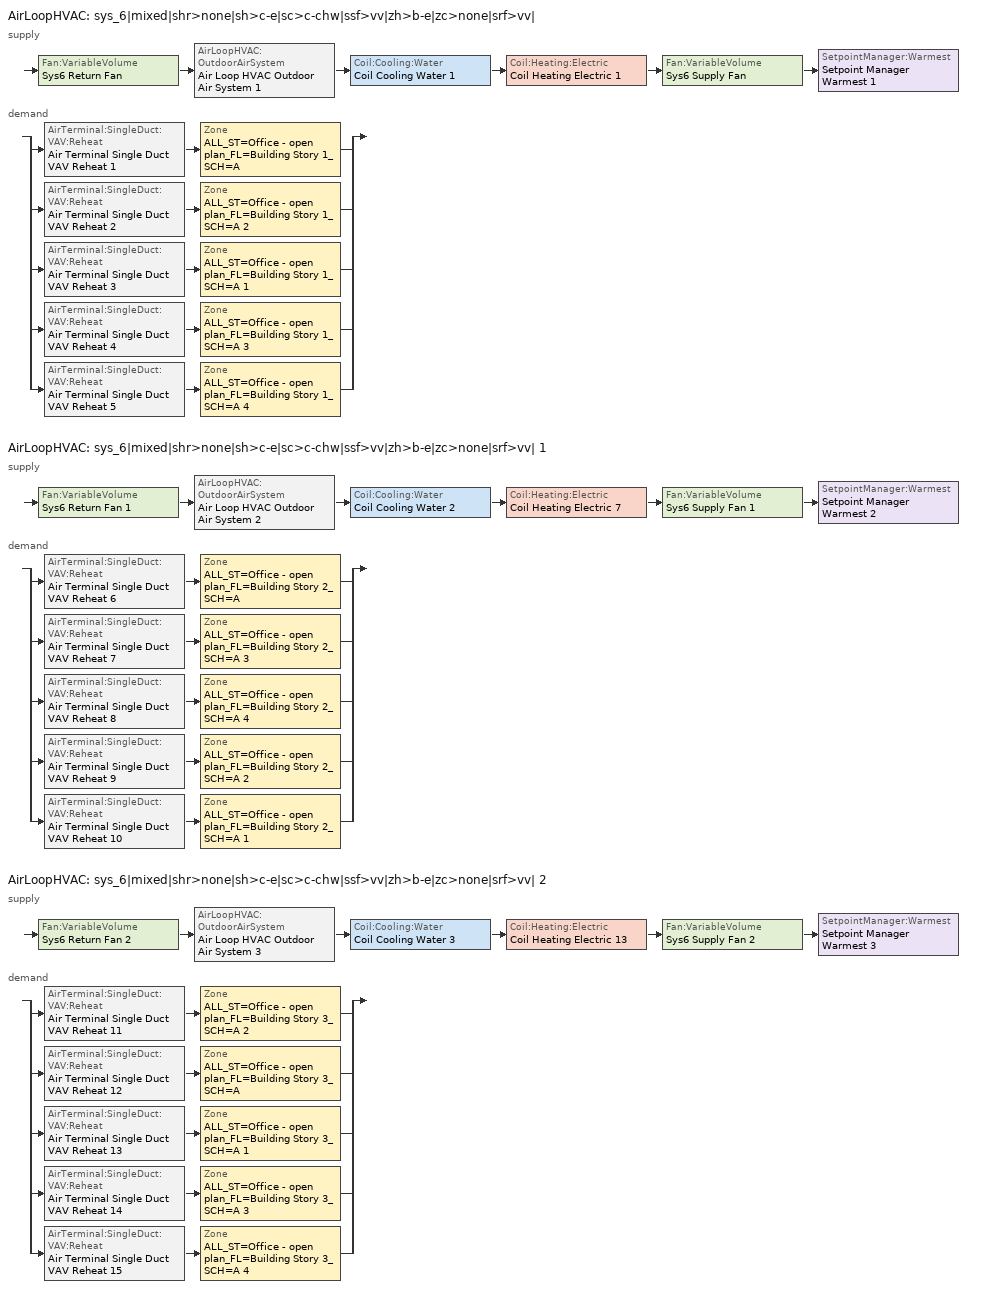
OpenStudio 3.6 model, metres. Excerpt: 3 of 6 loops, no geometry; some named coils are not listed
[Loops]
AirLoopHVAC 'sys_6|mixed|shr>none|sh>c-e|sc>c-chw|ssf>vv|zh>b-e|zc>none|srf>vv|'
 supply: Fan:VariableVolume 'Sys6 Return Fan' > AirLoopHVAC:OutdoorAirSystem 'Air Loop HVAC Outdoor Air System 1' > Coil:Cooling:Water 'Coil Cooling Water 1' > Coil:Heating:Electric 'Coil Heating Electric 1' > Fan:VariableVolume 'Sys6 Supply Fan' > SetpointManager:Warmest 'Setpoint Manager Warmest 1'
 demand: split
  | AirTerminal:SingleDuct:VAV:Reheat 'Air Terminal Single Duct VAV Reheat 1' > Zone 'ALL_ST=Office - open plan_FL=Building Story 1_SCH=A'
  | AirTerminal:SingleDuct:VAV:Reheat 'Air Terminal Single Duct VAV Reheat 2' > Zone 'ALL_ST=Office - open plan_FL=Building Story 1_SCH=A 2'
  | AirTerminal:SingleDuct:VAV:Reheat 'Air Terminal Single Duct VAV Reheat 3' > Zone 'ALL_ST=Office - open plan_FL=Building Story 1_SCH=A 1'
  | AirTerminal:SingleDuct:VAV:Reheat 'Air Terminal Single Duct VAV Reheat 4' > Zone 'ALL_ST=Office - open plan_FL=Building Story 1_SCH=A 3'
  | AirTerminal:SingleDuct:VAV:Reheat 'Air Terminal Single Duct VAV Reheat 5' > Zone 'ALL_ST=Office - open plan_FL=Building Story 1_SCH=A 4'
AirLoopHVAC 'sys_6|mixed|shr>none|sh>c-e|sc>c-chw|ssf>vv|zh>b-e|zc>none|srf>vv| 1'
 supply: Fan:VariableVolume 'Sys6 Return Fan 1' > AirLoopHVAC:OutdoorAirSystem 'Air Loop HVAC Outdoor Air System 2' > Coil:Cooling:Water 'Coil Cooling Water 2' > Coil:Heating:Electric 'Coil Heating Electric 7' > Fan:VariableVolume 'Sys6 Supply Fan 1' > SetpointManager:Warmest 'Setpoint Manager Warmest 2'
 demand: split
  | AirTerminal:SingleDuct:VAV:Reheat 'Air Terminal Single Duct VAV Reheat 6' > Zone 'ALL_ST=Office - open plan_FL=Building Story 2_SCH=A'
  | AirTerminal:SingleDuct:VAV:Reheat 'Air Terminal Single Duct VAV Reheat 7' > Zone 'ALL_ST=Office - open plan_FL=Building Story 2_SCH=A 3'
  | AirTerminal:SingleDuct:VAV:Reheat 'Air Terminal Single Duct VAV Reheat 8' > Zone 'ALL_ST=Office - open plan_FL=Building Story 2_SCH=A 4'
  | AirTerminal:SingleDuct:VAV:Reheat 'Air Terminal Single Duct VAV Reheat 9' > Zone 'ALL_ST=Office - open plan_FL=Building Story 2_SCH=A 2'
  | AirTerminal:SingleDuct:VAV:Reheat 'Air Terminal Single Duct VAV Reheat 10' > Zone 'ALL_ST=Office - open plan_FL=Building Story 2_SCH=A 1'
AirLoopHVAC 'sys_6|mixed|shr>none|sh>c-e|sc>c-chw|ssf>vv|zh>b-e|zc>none|srf>vv| 2'
 supply: Fan:VariableVolume 'Sys6 Return Fan 2' > AirLoopHVAC:OutdoorAirSystem 'Air Loop HVAC Outdoor Air System 3' > Coil:Cooling:Water 'Coil Cooling Water 3' > Coil:Heating:Electric 'Coil Heating Electric 13' > Fan:VariableVolume 'Sys6 Supply Fan 2' > SetpointManager:Warmest 'Setpoint Manager Warmest 3'
 demand: split
  | AirTerminal:SingleDuct:VAV:Reheat 'Air Terminal Single Duct VAV Reheat 11' > Zone 'ALL_ST=Office - open plan_FL=Building Story 3_SCH=A 2'
  | AirTerminal:SingleDuct:VAV:Reheat 'Air Terminal Single Duct VAV Reheat 12' > Zone 'ALL_ST=Office - open plan_FL=Building Story 3_SCH=A'
  | AirTerminal:SingleDuct:VAV:Reheat 'Air Terminal Single Duct VAV Reheat 13' > Zone 'ALL_ST=Office - open plan_FL=Building Story 3_SCH=A 1'
  | AirTerminal:SingleDuct:VAV:Reheat 'Air Terminal Single Duct VAV Reheat 14' > Zone 'ALL_ST=Office - open plan_FL=Building Story 3_SCH=A 3'
  | AirTerminal:SingleDuct:VAV:Reheat 'Air Terminal Single Duct VAV Reheat 15' > Zone 'ALL_ST=Office - open plan_FL=Building Story 3_SCH=A 4'
[Sizing:Zone] Zone Cooling Design Supply Air Temperature Input Method=TemperatureDifference; Zone Cooling Design Supply Air Temperature {C}=14; Zone Cooling Design Supply Air Temperature Difference {deltaC}=11; Zone Heating Design Supply Air Temperature Input Method=TemperatureDifference; Zone Heating Design Supply Air Temperature {C}=40; Zone Heating Design Supply Air Temperature Difference {deltaC}=21; Zone Cooling Design Supply Air Humidity Ratio {kg-H2O/kg-air}=0.0085; Zone Heating Design Supply Air Humidity Ratio {kg-H2O/kg-air}=0.008; Zone Heating Sizing Factor=1.3; Zone Cooling Sizing Factor=1.1; Cooling Design Air Flow Method=DesignDay; Heating Design Air Flow Method=DesignDay; Account for Dedicated Outdoor Air System=No; Dedicated Outdoor Air System Control Strategy=NeutralSupplyAir; Dedicated Outdoor Air Low Setpoint Temperature for Design {C}=autosize; Dedicated Outdoor Air High Setpoint Temperature for Design {C}=autosize; Zone Load Sizing Method=Sensible Load Only No Latent Load; Zone Latent Cooling Design Supply Air Humidity Ratio Input Method=HumidityRatioDifference; Zone Cooling Design Supply Air Humidity Ratio Difference {kgWater/kgDryAir}=0.005; Zone Latent Heating Design Supply Air Humidity Ratio Input Method=HumidityRatioDifference; Zone Humidification Design Supply Air Humidity Ratio Difference {kgWater/kgDryAir}=0.005
ALL_ST=Office - open plan_FL=Building Story 2_SCH=A; ALL_ST=Office - open plan_FL=Building Story 3_SCH=A; ALL_ST=Office - open plan_FL=Building Story 3_SCH=A 1; ALL_ST=Office - open plan_FL=Building Story 3_SCH=A 2; ALL_ST=Office - open plan_FL=Building Story 2_SCH=A 1; ALL_ST=Office - open plan_FL=Building Story 1_SCH=A; ALL_ST=Office - open plan_FL=Building Story 3_SCH=A 3; ALL_ST=Office - open plan_FL=Building Story 2_SCH=A 2; ALL_ST=Office - open plan_FL=Building Story 3_SCH=A 4; ALL_ST=Office - open plan_FL=Building Story 1_SCH=A 1; ALL_ST=Office - open plan_FL=Building Story 2_SCH=A 3; ALL_ST=Office - open plan_FL=Building Story 1_SCH=A 2; ALL_ST=Office - open plan_FL=Building Story 2_SCH=A 4; ALL_ST=Office - open plan_FL=Building Story 1_SCH=A 3; ALL_ST=Office - open plan_FL=Building Story 1_SCH=A 4
[Zone equipment]
ALL_ST=Office - open plan_FL=Building Story 2_SCH=A: Air Terminal Single Duct VAV Reheat 6, Zone HVAC Baseboard Convective Electric 6
ALL_ST=Office - open plan_FL=Building Story 3_SCH=A: Air Terminal Single Duct VAV Reheat 12, Zone HVAC Baseboard Convective Electric 12
ALL_ST=Office - open plan_FL=Building Story 3_SCH=A 1: Air Terminal Single Duct VAV Reheat 13, Zone HVAC Baseboard Convective Electric 13
ALL_ST=Office - open plan_FL=Building Story 3_SCH=A 2: Air Terminal Single Duct VAV Reheat 11, Zone HVAC Baseboard Convective Electric 11
ALL_ST=Office - open plan_FL=Building Story 2_SCH=A 1: Air Terminal Single Duct VAV Reheat 10, Zone HVAC Baseboard Convective Electric 10
ALL_ST=Office - open plan_FL=Building Story 1_SCH=A: Air Terminal Single Duct VAV Reheat 1, Zone HVAC Baseboard Convective Electric 1
ALL_ST=Office - open plan_FL=Building Story 3_SCH=A 3: Air Terminal Single Duct VAV Reheat 14, Zone HVAC Baseboard Convective Electric 14
ALL_ST=Office - open plan_FL=Building Story 2_SCH=A 2: Air Terminal Single Duct VAV Reheat 9, Zone HVAC Baseboard Convective Electric 9
ALL_ST=Office - open plan_FL=Building Story 3_SCH=A 4: Air Terminal Single Duct VAV Reheat 15, Zone HVAC Baseboard Convective Electric 15
ALL_ST=Office - open plan_FL=Building Story 1_SCH=A 1: Air Terminal Single Duct VAV Reheat 3, Zone HVAC Baseboard Convective Electric 3
ALL_ST=Office - open plan_FL=Building Story 2_SCH=A 3: Air Terminal Single Duct VAV Reheat 7, Zone HVAC Baseboard Convective Electric 7
ALL_ST=Office - open plan_FL=Building Story 1_SCH=A 2: Air Terminal Single Duct VAV Reheat 2, Zone HVAC Baseboard Convective Electric 2
ALL_ST=Office - open plan_FL=Building Story 2_SCH=A 4: Air Terminal Single Duct VAV Reheat 8, Zone HVAC Baseboard Convective Electric 8
ALL_ST=Office - open plan_FL=Building Story 1_SCH=A 3: Air Terminal Single Duct VAV Reheat 4, Zone HVAC Baseboard Convective Electric 4
ALL_ST=Office - open plan_FL=Building Story 1_SCH=A 4: Air Terminal Single Duct VAV Reheat 5, Zone HVAC Baseboard Convective Electric 5
[AirLoopHVAC] Design Supply Air Flow Rate {m3/s}=autosize; Design Return Air Flow Fraction of Supply Air Flow=1
Name | Availability Schedule
sys_6|mixed|shr>none|sh>c-e|sc>c-chw|ssf>vv|zh>b-e|zc>none|srf>vv| | sys_6|mixed|shr>none|sh>c-e|sc>c-chw|ssf>vv|zh>b-e|zc>none|srf>vv| Occ Sch
sys_6|mixed|shr>none|sh>c-e|sc>c-chw|ssf>vv|zh>b-e|zc>none|srf>vv| 1 | sys_6|mixed|shr>none|sh>c-e|sc>c-chw|ssf>vv|zh>b-e|zc>none|srf>vv| 1 Occ Sch
sys_6|mixed|shr>none|sh>c-e|sc>c-chw|ssf>vv|zh>b-e|zc>none|srf>vv| 2 | sys_6|mixed|shr>none|sh>c-e|sc>c-chw|ssf>vv|zh>b-e|zc>none|srf>vv| 2 Occ Sch
[Sizing:System] Design Outdoor Air Flow Rate {m3/s}=Autosize; Central Heating Maximum System Air Flow Ratio=0.3; Preheat Design Temperature {C}=7; Preheat Design Humidity Ratio {kg-H2O/kg-Air}=0.008; Precool Design Temperature {C}=12.8; Precool Design Humidity Ratio {kg-H2O/kg-Air}=0.008; Central Cooling Design Supply Air Temperature {C}=13; Central Heating Design Supply Air Temperature {C}=20; 100% Outdoor Air in Cooling=No; 100% Outdoor Air in Heating=No; Central Cooling Design Supply Air Humidity Ratio {kg-H2O/kg-Air}=0.0085; Zone Maximum Outdoor Air Fraction=1; Cooling Supply Air Flow Rate Per Floor Area {m3/s-m2}=0.00996765; Cooling Fraction of Autosized Cooling Supply Air Flow Rate=1; Cooling Supply Air Flow Rate Per Unit Cooling Capacity {m3/s-W}=3.94755e-05; Heating Supply Air Flow Rate Per Floor Area {m3/s-m2}=0.00996765; Heating Fraction of Autosized Heating Supply Air Flow Rate=1; Heating Fraction of Autosized Cooling Supply Air Flow Rate=1; Heating Supply Air Flow Rate Per Unit Heating Capacity {m3/s-W}=3.15882e-05; Cooling Design Capacity Method=CoolingDesignCapacity; Cooling Design Capacity {W}=autosize; Cooling Design Capacity Per Floor Area {W/m2}=234.7; Fraction of Autosized Cooling Design Capacity=1; Heating Design Capacity Method=HeatingDesignCapacity; Heating Design Capacity {W}=autosize; Heating Design Capacity Per Floor Area {W/m2}=157; Fraction of Autosized Heating Design Capacity=1; Central Cooling Capacity Control Method=OnOff; Occupant Diversity=autosize
sys_6|mixed|shr>none|sh>c-e|sc>c-chw|ssf>vv|zh>b-e|zc>none|srf>vv|; sys_6|mixed|shr>none|sh>c-e|sc>c-chw|ssf>vv|zh>b-e|zc>none|srf>vv| 1; sys_6|mixed|shr>none|sh>c-e|sc>c-chw|ssf>vv|zh>b-e|zc>none|srf>vv| 2
[Fan:VariableVolume] Availability Schedule=Always On Discrete; Maximum Flow Rate {m3/s}=Autosize; Fan Power Minimum Flow Rate Input Method=Fraction; Fan Power Minimum Air Flow Rate {m3/s}=0; Motor In Airstream Fraction=1; Fan Power Coefficient 5=0
Name | Fan Total Efficiency | Pressure Rise {Pa} | Fan Power Minimum Flow Fraction | Motor Efficiency | Fan Power Coefficient 1 | Fan Power Coefficient 2 | Fan Power Coefficient 3 | Fan Power Coefficient 4
Sys6 Supply Fan; Sys6 Supply Fan 1; Sys6 Supply Fan 2 | 0.549965 | 1000 | 0.5 | 0.8461 | -4.1457 | 16.803 | -19.471 | 7.8488
Sys6 Return Fan; Sys6 Return Fan 1; Sys6 Return Fan 2 | 0.299975 | 250 | 0.68 | 0.4615 | -2.4176 | 9.5874 | -11.559 | 5.4009
[Coil:Heating:Electric] Availability Schedule=Always On Discrete
Name | Nominal Capacity {W}
Coil Heating Electric 1; Coil Heating Electric 7; Coil Heating Electric 13
Coil Heating Electric 2 | 34364.7
Coil Heating Electric 3 | 13823.9
Coil Heating Electric 4 | 11540.6
Coil Heating Electric 5 | 6803.16
Coil Heating Electric 6 | 11939.9
Coil Heating Electric 8 | 25798.1
Coil Heating Electric 9 | 13432.8
Coil Heating Electric 10 | 10492.4
Coil Heating Electric 11 | 7631.31
Coil Heating Electric 12 | 11323.4
Coil Heating Electric 14 | 22799.3
Coil Heating Electric 15 | 12404.4
Coil Heating Electric 16 | 9368.8
Coil Heating Electric 17 | 10493.7
Coil Heating Electric 18 | 10962.3
[Controller:OutdoorAir] Minimum Outdoor Air Flow Rate {m3/s}=autosize; Maximum Outdoor Air Flow Rate {m3/s}=Autosize; Economizer Control Type=DifferentialEnthalpy; Economizer Control Action Type=ModulateFlow; Lockout Type=NoLockout; Minimum Limit Type=FixedMinimum; High Humidity Control=No; Heat Recovery Bypass Control Type=BypassWhenWithinEconomizerLimits
Name | Minimum Outdoor Air Schedule | Controller Mechanical Ventilation
Controller Outdoor Air 1 | sys_6|mixed|shr>none|sh>c-e|sc>c-chw|ssf>vv|zh>b-e|zc>none|srf>vv| Occ Sch | Controller Mechanical Ventilation 1
Controller Outdoor Air 2 | sys_6|mixed|shr>none|sh>c-e|sc>c-chw|ssf>vv|zh>b-e|zc>none|srf>vv| 1 Occ Sch | Controller Mechanical Ventilation 2
Controller Outdoor Air 3 | sys_6|mixed|shr>none|sh>c-e|sc>c-chw|ssf>vv|zh>b-e|zc>none|srf>vv| 2 Occ Sch | Controller Mechanical Ventilation 3
[Controller:MechanicalVentilation] Availability Schedule=Always On Discrete; System Outdoor Air Method=ZoneSum
Controller Mechanical Ventilation 1; Controller Mechanical Ventilation 2; Controller Mechanical Ventilation 3
[AirLoopHVAC:OutdoorAirSystem]
Name | Controller
Air Loop HVAC Outdoor Air System 1 | Controller Outdoor Air 1
Air Loop HVAC Outdoor Air System 2 | Controller Outdoor Air 2
Air Loop HVAC Outdoor Air System 3 | Controller Outdoor Air 3
[SetpointManager:Warmest] Control Variable=Temperature; Minimum Setpoint Temperature {C}=13; Maximum Setpoint Temperature {C}=43; Strategy=MaximumTemperature
Name | Setpoint Node or NodeList
Setpoint Manager Warmest 1 | sys_6|mixed|shr>none|sh>c-e|sc>c-chw|ssf>vv|zh>b-e|zc>none|srf>vv| Supply Outlet Node
Setpoint Manager Warmest 2 | sys_6|mixed|shr>none|sh>c-e|sc>c-chw|ssf>vv|zh>b-e|zc>none|srf>vv| 1 Supply Outlet Node
Setpoint Manager Warmest 3 | sys_6|mixed|shr>none|sh>c-e|sc>c-chw|ssf>vv|zh>b-e|zc>none|srf>vv| 2 Supply Outlet Node
[AirTerminal:SingleDuct:VAV:Reheat] Availability Schedule=Always On Discrete; Maximum Air Flow Rate {m3/s}=AutoSize; Zone Minimum Air Flow Input Method=Constant; Constant Minimum Air Flow Fraction=0.3; Maximum Hot Water or Steam Flow Rate {m3/s}=AutoSize; Minimum Hot Water or Steam Flow Rate {m3/s}=0; Convergence Tolerance=0.001; Damper Heating Action=Normal; Maximum Flow per Zone Floor Area During Reheat {m3/s-m2}=AutoSize; Maximum Flow Fraction During Reheat=0.5; Maximum Reheat Air Temperature {C}=43; Control For Outdoor Air=No
Name | Fixed Minimum Air Flow Rate {m3/s} | Reheat Coil
Air Terminal Single Duct VAV Reheat 1 | 1.96707 | Coil Heating Electric 2
Air Terminal Single Duct VAV Reheat 2 | 0.414676 | Coil Heating Electric 3
Air Terminal Single Duct VAV Reheat 3 | 0.262524 | Coil Heating Electric 4
Air Terminal Single Duct VAV Reheat 4 | 0.414676 | Coil Heating Electric 5
Air Terminal Single Duct VAV Reheat 5 | 0.262507 | Coil Heating Electric 6
Air Terminal Single Duct VAV Reheat 6 | 1.96707 | Coil Heating Electric 8
Air Terminal Single Duct VAV Reheat 7 | 0.414676 | Coil Heating Electric 9
Air Terminal Single Duct VAV Reheat 8 | 0.262524 | Coil Heating Electric 10
Air Terminal Single Duct VAV Reheat 9 | 0.414676 | Coil Heating Electric 11
Air Terminal Single Duct VAV Reheat 10 | 0.262507 | Coil Heating Electric 12
Air Terminal Single Duct VAV Reheat 11 | 1.96707 | Coil Heating Electric 14
Air Terminal Single Duct VAV Reheat 12 | 0.414676 | Coil Heating Electric 15
Air Terminal Single Duct VAV Reheat 13 | 0.262524 | Coil Heating Electric 16
Air Terminal Single Duct VAV Reheat 14 | 0.414676 | Coil Heating Electric 17
Air Terminal Single Duct VAV Reheat 15 | 0.262507 | Coil Heating Electric 18
[ZoneHVAC:Baseboard:Convective:Electric] Availability Schedule=Always On Discrete; Nominal Capacity {W}=autosize; Efficiency=1
Zone HVAC Baseboard Convective Electric 1; Zone HVAC Baseboard Convective Electric 2; Zone HVAC Baseboard Convective Electric 3; Zone HVAC Baseboard Convective Electric 4; Zone HVAC Baseboard Convective Electric 5; Zone HVAC Baseboard Convective Electric 6; Zone HVAC Baseboard Convective Electric 7; Zone HVAC Baseboard Convective Electric 8; Zone HVAC Baseboard Convective Electric 9; Zone HVAC Baseboard Convective Electric 10; Zone HVAC Baseboard Convective Electric 11; Zone HVAC Baseboard Convective Electric 12; Zone HVAC Baseboard Convective Electric 13; Zone HVAC Baseboard Convective Electric 14; Zone HVAC Baseboard Convective Electric 15
[Schedule:Ruleset]
Name | Default Day Schedule | Summer Design Day Schedule | Winter Design Day Schedule
sys_6|mixed|shr>none|sh>c-e|sc>c-chw|ssf>vv|zh>b-e|zc>none|srf>vv| Occ Sch | sys_6|mixed|shr>none|sh>c-e|sc>c-chw|ssf>vv|zh>b-e|zc>none|srf>vv| Occ Sch Default | sys_6|mixed|shr>none|sh>c-e|sc>c-chw|ssf>vv|zh>b-e|zc>none|srf>vv| Occ Sch Summer Design Day | sys_6|mixed|shr>none|sh>c-e|sc>c-chw|ssf>vv|zh>b-e|zc>none|srf>vv| Occ Sch Winter Design Day
sys_6|mixed|shr>none|sh>c-e|sc>c-chw|ssf>vv|zh>b-e|zc>none|srf>vv| 1 Occ Sch | sys_6|mixed|shr>none|sh>c-e|sc>c-chw|ssf>vv|zh>b-e|zc>none|srf>vv| 1 Occ Sch Default | sys_6|mixed|shr>none|sh>c-e|sc>c-chw|ssf>vv|zh>b-e|zc>none|srf>vv| 1 Occ Sch Summer Design Day | sys_6|mixed|shr>none|sh>c-e|sc>c-chw|ssf>vv|zh>b-e|zc>none|srf>vv| 1 Occ Sch Winter Design Day
sys_6|mixed|shr>none|sh>c-e|sc>c-chw|ssf>vv|zh>b-e|zc>none|srf>vv| 2 Occ Sch | sys_6|mixed|shr>none|sh>c-e|sc>c-chw|ssf>vv|zh>b-e|zc>none|srf>vv| 2 Occ Sch Default | sys_6|mixed|shr>none|sh>c-e|sc>c-chw|ssf>vv|zh>b-e|zc>none|srf>vv| 2 Occ Sch Summer Design Day | sys_6|mixed|shr>none|sh>c-e|sc>c-chw|ssf>vv|zh>b-e|zc>none|srf>vv| 2 Occ Sch Winter Design Day
[Schedule:Day]
sys_6|mixed|shr>none|sh>c-e|sc>c-chw|ssf>vv|zh>b-e|zc>none|srf>vv| Occ Sch Default; sys_6|mixed|shr>none|sh>c-e|sc>c-chw|ssf>vv|zh>b-e|zc>none|srf>vv| 1 Occ Sch Default; sys_6|mixed|shr>none|sh>c-e|sc>c-chw|ssf>vv|zh>b-e|zc>none|srf>vv| 2 Occ Sch Default: 8, 0, 0, 19, 0, 1, 24, 0, 0
sys_6|mixed|shr>none|sh>c-e|sc>c-chw|ssf>vv|zh>b-e|zc>none|srf>vv| Occ Sch Winter Design Day; sys_6|mixed|shr>none|sh>c-e|sc>c-chw|ssf>vv|zh>b-e|zc>none|srf>vv| Occ Sch Summer Design Day; sys_6|mixed|shr>none|sh>c-e|sc>c-chw|ssf>vv|zh>b-e|zc>none|srf>vv| 1 Occ Sch Winter Design Day; sys_6|mixed|shr>none|sh>c-e|sc>c-chw|ssf>vv|zh>b-e|zc>none|srf>vv| 1 Occ Sch Summer Design Day; sys_6|mixed|shr>none|sh>c-e|sc>c-chw|ssf>vv|zh>b-e|zc>none|srf>vv| 2 Occ Sch Winter Design Day; sys_6|mixed|shr>none|sh>c-e|sc>c-chw|ssf>vv|zh>b-e|zc>none|srf>vv| 2 Occ Sch Summer Design Day: 24, 0, 1
sys_6|mixed|shr>none|sh>c-e|sc>c-chw|ssf>vv|zh>b-e|zc>none|srf>vv| Occ Sch Sunday; sys_6|mixed|shr>none|sh>c-e|sc>c-chw|ssf>vv|zh>b-e|zc>none|srf>vv| 1 Occ Sch Sunday; sys_6|mixed|shr>none|sh>c-e|sc>c-chw|ssf>vv|zh>b-e|zc>none|srf>vv| 2 Occ Sch Sunday: 24, 0, 0
[Schedule:Rule] Rule Order=0; Apply Sunday=Yes; Apply Saturday=Yes; Date Specification Type=DateRange; Start Month=1; Start Day=1; End Month=12; End Day=31
Name | Schedule Ruleset | Day Schedule
sys_6|mixed|shr>none|sh>c-e|sc>c-chw|ssf>vv|zh>b-e|zc>none|srf>vv| Occ Sch Sunday Rule | sys_6|mixed|shr>none|sh>c-e|sc>c-chw|ssf>vv|zh>b-e|zc>none|srf>vv| Occ Sch | sys_6|mixed|shr>none|sh>c-e|sc>c-chw|ssf>vv|zh>b-e|zc>none|srf>vv| Occ Sch Sunday
sys_6|mixed|shr>none|sh>c-e|sc>c-chw|ssf>vv|zh>b-e|zc>none|srf>vv| 1 Occ Sch Sunday Rule | sys_6|mixed|shr>none|sh>c-e|sc>c-chw|ssf>vv|zh>b-e|zc>none|srf>vv| 1 Occ Sch | sys_6|mixed|shr>none|sh>c-e|sc>c-chw|ssf>vv|zh>b-e|zc>none|srf>vv| 1 Occ Sch Sunday
sys_6|mixed|shr>none|sh>c-e|sc>c-chw|ssf>vv|zh>b-e|zc>none|srf>vv| 2 Occ Sch Sunday Rule | sys_6|mixed|shr>none|sh>c-e|sc>c-chw|ssf>vv|zh>b-e|zc>none|srf>vv| 2 Occ Sch | sys_6|mixed|shr>none|sh>c-e|sc>c-chw|ssf>vv|zh>b-e|zc>none|srf>vv| 2 Occ Sch Sunday
[Schedule:Constant]
Always On Discrete: Value=1
